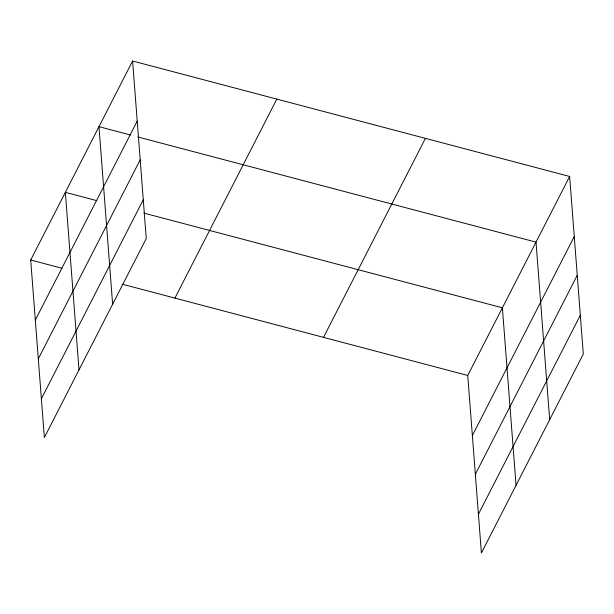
<?xml version="1.0" encoding="UTF-8"?>
<svg xmlns="http://www.w3.org/2000/svg" width="614" height="614" viewBox="0 0 614 614"><rect width="100%" height="100%" fill="white"/><g stroke="black" fill="none" stroke-linecap="round" stroke-linejoin="round"><path stroke-width="0.92" d="M132.601 61.009L146.262 238.539L44.361 437.536L30.7 260.006L132.601 61.009L569.639 176.464L583.3 353.994L481.399 552.991L467.738 375.461L569.639 176.464M35.32 320.063L137.221 121.065M38.306 358.829L140.199 159.832M41.376 398.77L143.277 199.773M174.921 298.105L276.822 99.107M323.517 337.362L425.418 138.365M472.366 435.518L574.259 236.52M475.343 474.284L577.244 275.287M478.421 514.225L580.314 315.228M130.406 134.98L98.969 126.676L112.631 304.206M137.805 136.937L536.014 242.131L549.676 419.661M96.782 200.648L65.345 192.343L79.006 369.881M143.929 213.104L502.39 307.798L516.044 485.329M30.7 260.006L62.137 268.31M122.224 284.182L467.738 375.461"/></g></svg>
